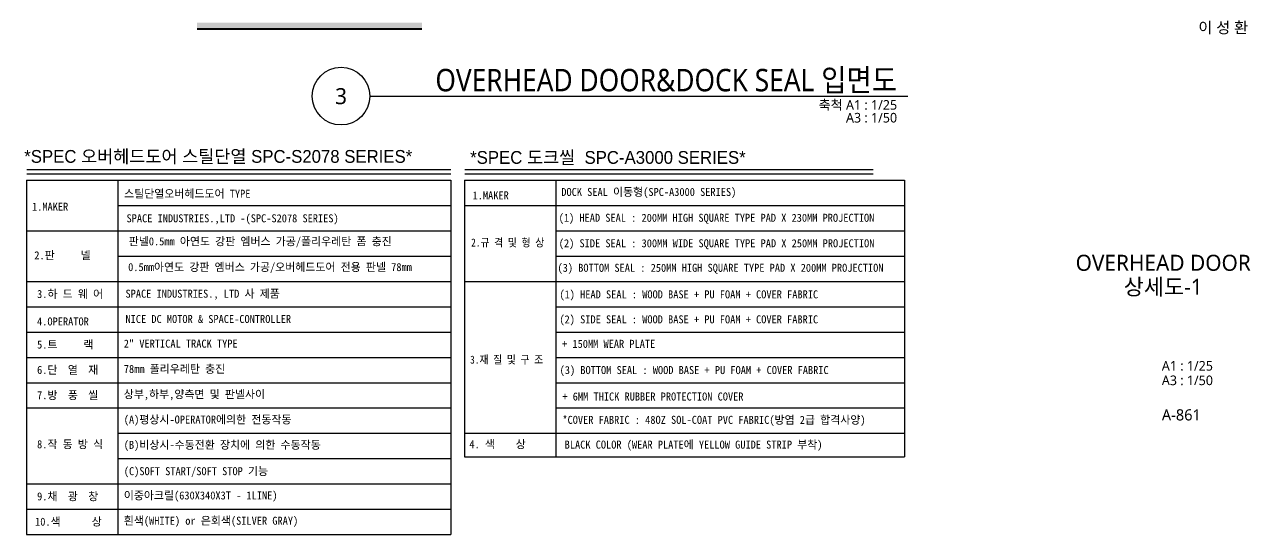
# Model space of a CAD drawing. Header units: millimetres. Extents: x 204328 to 274136, y -196910 to -178068.
# Drawn here: x 214092 to 223662, y -196739 to -192759 of the extents above; entities that cross this region are included whole.
import ezdxf
from ezdxf.enums import TextEntityAlignment as Align

# ---------------------------------------------------------------- set-up
doc = ezdxf.new("R2010")
doc.units = ezdxf.units.MM
doc.linetypes.add('CEN', pattern=[62, 60, -1, 0, -1])
for name, color, linetype, lineweight in [('A-BORD-TEXT', 3, 'Continuous', 25), ('A-CONC-LIN1', 2, 'Continuous', 40), ('A-MKXX-SYMB', 7, 'Continuous', 25), ('A-XXXX-SYMB', 7, 'Continuous', 25), ('A-XXXX-TXT1', 3, 'Continuous', 25), ('A-XXXX-TXT2', 3, 'Continuous', 25)]:
    doc.layers.add(name, color=color, linetype=linetype, lineweight=lineweight)
for name, color, linetype in [('A-CONC-SOLD', 253, 'CEN'), ('OHD', 4, 'Continuous'), ('TIT', 2, 'Continuous')]:
    doc.layers.add(name, color=color, linetype=linetype)
doc.styles.add('돋움', font='')
doc.styles.add('돋움체', font='')
doc.styles.add('맑은고딕', font='malgun.ttf')
doc.styles.get('돋움').set_extended_font_data('Dotum')
doc.styles.get('돋움체').set_extended_font_data('DotumChe')

msp = doc.modelspace()

# ---------------------------------------------------------------- hatches: boundary and pattern name
at = {"layer": 'A-CONC-SOLD'}
h = msp.add_hatch(color=256, dxfattribs=at)
h.dxf.hatch_style = 1
h.paths.add_polyline_path([(217194.4, -192795.2), (217194.4, -192745.2), (215438.4, -192745.2), (215438.4, -192795.2)])

# ---------------------------------------------------------------- linework, layer by layer
at = {"layer": 'A-CONC-LIN1'}
msp.add_line((217194.4, -192795.2, 0), (215438.4, -192795.2, 0), dxfattribs=at)
at = {"layer": 'A-MKXX-SYMB'}
for p, q in [((214108.5, -193891.3), (217419.1, -193891.3)), ((217528.5, -193891.3), (220715.6, -193891.3)), ((214108.5, -193924.5), (217419.1, -193924.5)), ((217528.5, -193924.5), (220715.6, -193924.5))]:
    msp.add_line(p, q, dxfattribs=at)
at = {"layer": 'A-XXXX-SYMB'}
msp.add_line((216787.6, -193317.8), (220987, -193317.8), dxfattribs=at)
msp.add_circle((216562.6, -193317.8), 225, dxfattribs=at)
at = {"layer": 'A-XXXX-TXT2', "color": 0}
msp.add_line((214106.3, -193974.5), (214106.3, -196737.2), dxfattribs=at)
at = {"layer": 'OHD', "color": 7}
for p, q in [((214106.3, -193974.5), (217419.1, -193974.5)), ((214818.9, -193974.5), (214818.9, -196739.4)), ((217419.1, -193974.5), (217419.1, -196739.4)), ((217526.3, -193974.5), (217526.3, -196132.3)), ((217526.3, -193974.5), (220960.9, -193974.5)), ((218238.9, -193974.5), (218238.9, -196132.3)), ((220960.9, -193974.5), (220960.9, -196132.3)), ((214818.9, -194172), (217419.1, -194172)), ((217526.3, -194172), (220960.9, -194172)), ((214106.3, -194369.5), (217419.1, -194369.5)), ((218238.9, -194369.5), (220960.9, -194369.5)), ((214818.9, -194567), (217419.1, -194567)), ((218238.9, -194567), (220960.9, -194567)), ((214106.3, -194764.5), (217419.1, -194764.5)), ((217526.3, -194764.5), (220960.9, -194764.5)), ((214106.3, -194962), (217419.1, -194962)), ((218238.9, -194962), (220960.9, -194962)), ((214106.3, -195159.5), (217419.1, -195159.5)), ((218238.9, -195159.5), (220960.9, -195159.5)), ((214106.3, -195356.9), (217419.1, -195356.9)), ((218238.9, -195356.9), (220960.9, -195356.9)), ((214106.3, -195554.4), (217419.1, -195554.4)), ((218238.9, -195554.4), (220960.9, -195554.4)), ((214106.3, -195751.9), (217419.1, -195751.9)), ((218238.9, -195751.9), (220960.9, -195751.9)), ((214818.9, -195949.4), (217419.1, -195949.4)), ((217526.3, -195949.4), (220960.9, -195949.4)), ((214818.9, -196146.9), (217419.1, -196146.9)), ((217526.3, -196132.3), (220960.9, -196132.3)), ((214106.3, -196344.4), (217419.1, -196344.4)), ((214106.3, -196541.9), (217419.1, -196541.9)), ((214108.5, -196739.4), (217419.1, -196739.4))]:
    msp.add_line(p, q, dxfattribs=at)
at = {"layer": 'TIT', "color": 7}
msp.add_arc((214108.5, -196737.2), 2.2, 180, 270, dxfattribs=at)

# ---------------------------------------------------------------- texts
at = {"layer": 'A-BORD-TEXT', "style": '맑은고딕'}
msp.add_text('이 성 환', height=87.5, dxfattribs=at).set_placement((223643.6, -192826.3), align=Align.RIGHT)
for s, p in [('OVERHEAD DOOR', (222980.9, -194618.7)), ('상세도-1', (222980.9, -194806.2))]:
    msp.add_text(s, height=125, dxfattribs=at).set_placement(p, align=Align.MIDDLE_CENTER)
for s, height, p in [('A1 : 1/25', 75, (222970.1, -195460.2)), ('A3 : 1/50', 75, (222970.1, -195573.6)), ('A-861', 87.5, (222970.1, -195849.5))]:
    msp.add_text(s, height=height, dxfattribs=at).set_placement(p)
at = {"layer": 'A-XXXX-TXT1', "style": '맑은고딕', "width": 0.9}
msp.add_text('OVERHEAD DOOR&DOCK SEAL 입면도', height=175, dxfattribs=at).set_placement((220903.7, -193192.8), align=Align.MIDDLE_RIGHT)
at = {"layer": 'A-XXXX-TXT1', "style": '맑은고딕'}
msp.add_text('3', height=125, dxfattribs=at).set_placement((216562.6, -193317.8), align=Align.MIDDLE)
for s, p in [('축척 A1 : 1/25', (220903.7, -193386.1)), ('A3 : 1/50', (220903.7, -193486.1))]:
    msp.add_text(s, height=75, dxfattribs=at).set_placement(p, align=Align.MIDDLE_RIGHT)
at = {"layer": 'A-XXXX-TXT2', "style": '돋움'}
for s, p in [('*SPEC 오버헤드도어 스틸단열 SPC-S2078 SERIES*', (214089.5, -193838.3)), ('*SPEC 도크씰  SPC-A3000 SERIES*', (217570.6, -193846.2))]:
    msp.add_text(s, height=100, dxfattribs=at).set_placement(p)
at = {"layer": 'A-XXXX-TXT2', "color": 0, "style": '돋움체'}
for s, p in [('스틸단열오버헤드도어 TYPE', (214869.1, -194110.6)), ('1.MAKER', (217589.2, -194123.7)), ('DOCK SEAL 이동형(SPC-A3000 SERIES)', (218282, -194097)), ('1.MAKER', (214150.2, -194211.9)), ('SPACE INDUSTRIES.,LTD -(SPC-S2078 SERIES)', (214888, -194302.6)), ('(1) HEAD SEAL : 200MM HIGH SQUARE TYPE PAD X 230MM PROJECTION', (218261.9, -194298.6)), ('판넬0.5mm 아연도 강판 엠버스 가공/폴리우레탄 폼 충진', (214905.2, -194482.6)), ('(2) SIDE SEAL : 300MM WIDE SQUARE TYPE PAD X 250MM PROJECTION', (218262.5, -194497.5)), ('2.판     넬', (214168, -194591.5)), ('0.5mm아연도 강판 엠버스 가공/오버헤드도어 전용 판넬 78mm', (214900.6, -194683.4)), ('(3) BOTTOM SEAL : 250MM HIGH SQUARE TYPE PAD X 200MM PROJECTION', (218252.5, -194689)), ('3.하 드 웨 어', (214189.6, -194893.3)), ('SPACE INDUSTRIES., LTD 사 제품', (214879.8, -194891.1)), ('(1) HEAD SEAL : WOOD BASE + PU FOAM + COVER FABRIC', (218267.4, -194896.4)), ('4.OPERATOR', (214189.6, -195108)), ('NICE DC MOTOR & SPACE-CONTROLLER', (214879.8, -195088.6)), ('(2) SIDE SEAL : WOOD BASE + PU FOAM + COVER FABRIC', (218267.4, -195091.4)), ('5.트     랙', (214189.6, -195288.3)), ('2" VERTICAL TRACK TYPE', (214866.6, -195280.9)), ('+ 150MM WEAR PLATE', (218288.3, -195282.5)), ('6.단  열  재', (214189.6, -195485.8)), ('78mm 폴리우레탄 충진', (214866.6, -195478.4)), ('(3) BOTTOM SEAL : WOOD BASE + PU FOAM + COVER FABRIC', (218269.1, -195487.2)), ('7.방  풍  씰', (214189.6, -195683.2)), ('상부,하부,양측면 및 판넬사이', (214866.6, -195675.9)), ('+ 6MM THICK RUBBER PROTECTION COVER', (218290.5, -195693.6)), ('(A)평상시-OPERATOR에의한 전동작동', (214866.6, -195873.4)), ('*COVER FABRIC : 48OZ SOL-COAT PVC FABRIC(방염 2급 합격사양)', (218290.5, -195875.8)), ('8.작 동 방 식', (214189.6, -196066.3)), ('(B)비상시-수동전환 장치에 의한 수동작동', (214866.6, -196070.9)), ('4. 색    상', (217564.6, -196066)), ('BLACK COLOR (WEAR PLATE에 YELLOW GUIDE STRIP 부착)', (218308.3, -196069.2)), ('(C)SOFT START/SOFT STOP 기능', (214866.8, -196276.5)), ('9.채  광  창', (214189.6, -196473.2)), ('이중아크릴(630X340X3T - 1LINE)', (214866.6, -196465.8)), ('10.색      상', (214174, -196670.7)), ('흰색(WHITE) or 은회색(SILVER GRAY)', (214866.6, -196663.3))]:
    msp.add_text(s, height=62.5, dxfattribs=at).set_placement(p)
at = {"layer": 'A-XXXX-TXT2', "color": 0, "style": '돋움체', "width": 0.9}
for s, p in [('2.규 격 및 형 상', (217578.3, -194491.7)), ('3.재 질 및 구 조', (217570.3, -195405.7))]:
    msp.add_text(s, height=62.5, dxfattribs=at).set_placement(p)

doc.saveas('drawing.dxf')
